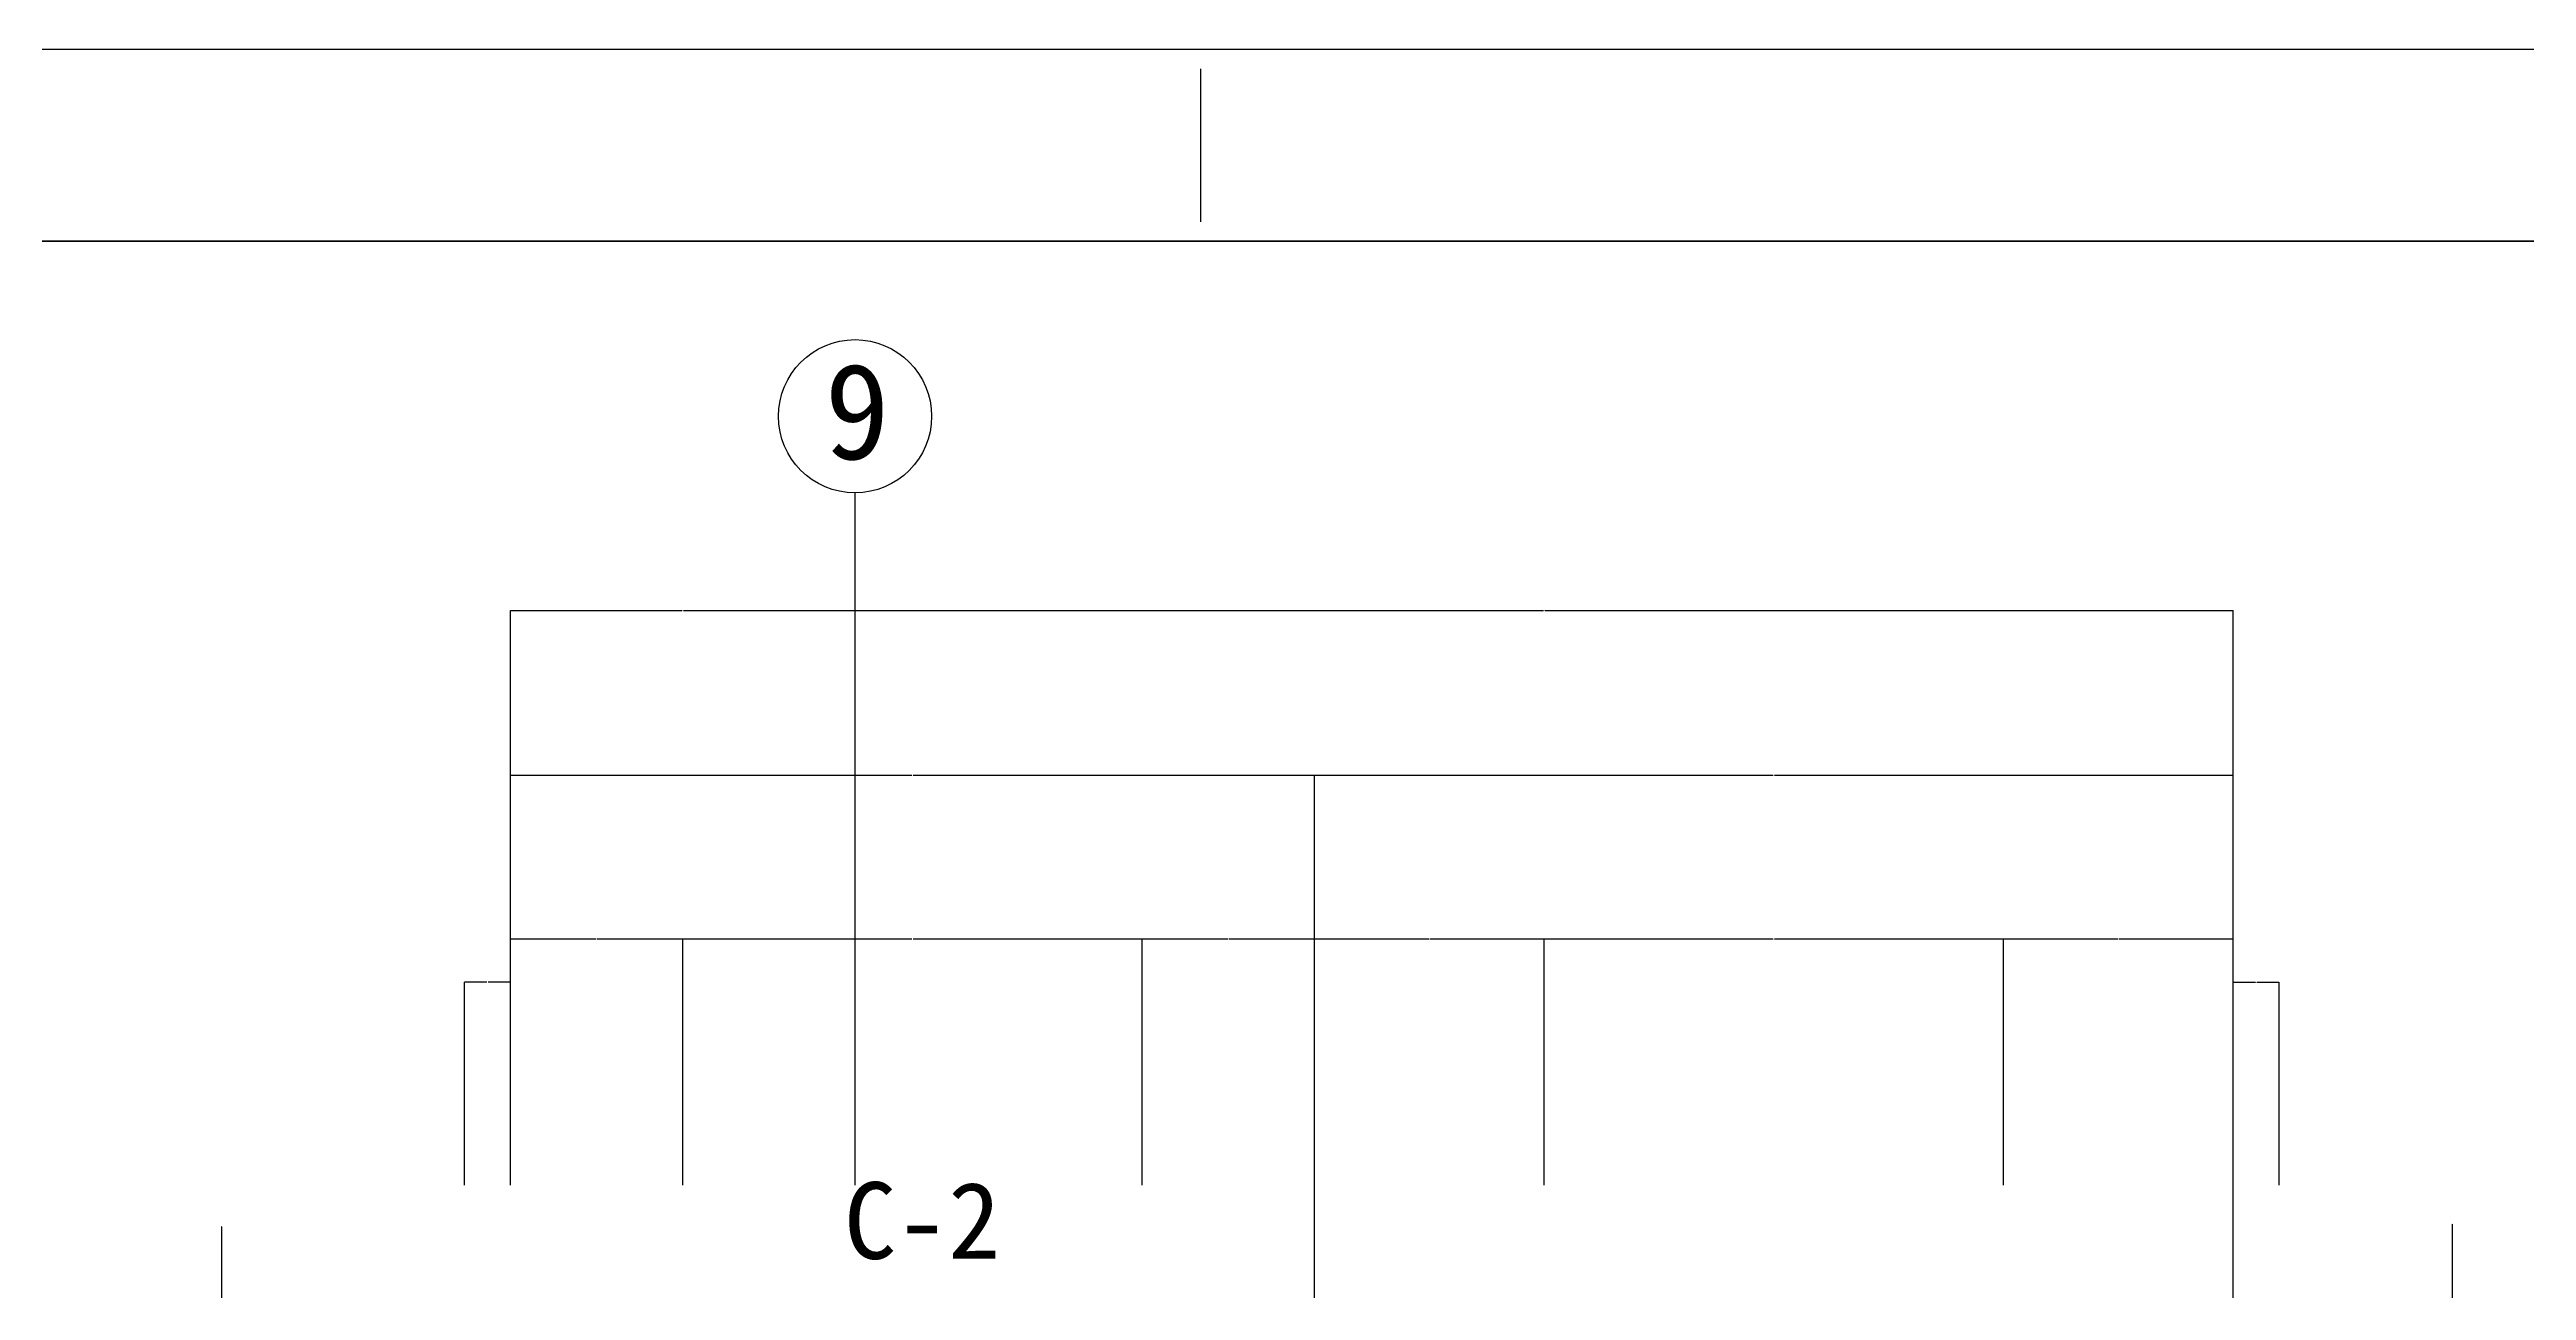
# Model space of a CAD drawing. Header units: metres. Extents: x -237648 to -195598, y -93947 to -64247.
# Drawn here: x -205755 to -199284, y -67486 to -64247 of the extents above; entities that cross this region are included whole.
import ezdxf

# ---------------------------------------------------------------- set-up
doc = ezdxf.new("R2010")
doc.units = ezdxf.units.M
doc.layers.add('AXI', color=1, linetype='Continuous')
doc.dimstyles.get("Standard").update_dxf_attribs({"dimtxt": 2.5, "dimasz": 2.5, "dimexe": 1.25, "dimexo": 0.625, "dimtad": 1, "dimcen": 2.5, "dimazin": 3, "dimtfac": 1, "dimtmove": 0, "dimatfit": 3})

# ---------------------------------------------------------------- blocks, each defined once
blk = doc.blocks.new('_CLOSEDFILLED')
at = {"color": 0, "linetype": 'BYBLOCK'}
blk.add_solid([(-1, 0), (0, 0), (-1, 0)], dxfattribs=at)
blk = doc.blocks.new('*D161')
for p, q in [((-200050.58, -67211.72), (-200050.58, -66681.24)), ((-200050.33, -66681.24), (-199992.08, -66681.24)), ((-199989.08, -66681.24), (-199930.83, -66681.24)), ((-199930.58, -67211.72), (-199930.58, -66681.24))]:
    blk.add_line(p, q)
at = {"layer": 'Defpoints'}
for p in [(-200050.58, -66681.24), (-200050.58, -67211.72), (-199930.58, -67211.72)]:
    blk.add_point(p, dxfattribs=at)
at = {"xscale": 0.25, "yscale": 0.25, "rotation": 180}
blk.add_blockref('_CLOSEDFILLED', (-200050.58, -66681.24), dxfattribs=at)
at = {"xscale": 0.25, "yscale": 0.25}
blk.add_blockref('_CLOSEDFILLED', (-199930.58, -66681.24), dxfattribs=at)
at = {"insert": (-199990.58, -66681.24), "char_height": 1, "attachment_point": 5}
blk.add_mtext('120', dxfattribs=at)
blk = doc.blocks.new('*D162')
for p, q in [((-201252.58, -66568.74), (-201850.83, -66568.74)), ((-201850.58, -67211.72), (-201850.58, -66568.74)), ((-200650.33, -66568.74), (-201248.58, -66568.74)), ((-200650.58, -67211.72), (-200650.58, -66568.74))]:
    blk.add_line(p, q)
at = {"layer": 'Defpoints'}
for p in [(-200650.58, -66568.74), (-201850.58, -67211.72), (-200650.58, -67211.72)]:
    blk.add_point(p, dxfattribs=at)
at = {"xscale": 0.25, "yscale": 0.25}
blk.add_blockref('_CLOSEDFILLED', (-201850.58, -66568.74), dxfattribs=at)
at = {"xscale": 0.25, "yscale": 0.25, "rotation": 180}
blk.add_blockref('_CLOSEDFILLED', (-200650.58, -66568.74), dxfattribs=at)
at = {"insert": (-201250.58, -66568.74), "char_height": 1, "attachment_point": 5}
blk.add_mtext('1200', dxfattribs=at)
blk = doc.blocks.new('*D163')
for p, q in [((-200352.08, -66568.74), (-200650.83, -66568.74)), ((-200650.58, -67211.72), (-200650.58, -66568.74)), ((-200050.33, -66568.74), (-200349.08, -66568.74)), ((-200050.58, -67211.72), (-200050.58, -66568.74))]:
    blk.add_line(p, q)
at = {"layer": 'Defpoints'}
for p in [(-200050.58, -66568.74), (-200650.58, -67211.72), (-200050.58, -67211.72)]:
    blk.add_point(p, dxfattribs=at)
at = {"xscale": 0.25, "yscale": 0.25}
blk.add_blockref('_CLOSEDFILLED', (-200650.58, -66568.74), dxfattribs=at)
at = {"xscale": 0.25, "yscale": 0.25, "rotation": 180}
blk.add_blockref('_CLOSEDFILLED', (-200050.58, -66568.74), dxfattribs=at)
at = {"insert": (-200350.58, -66568.74), "char_height": 1, "attachment_point": 5}
blk.add_mtext('600', dxfattribs=at)
blk = doc.blocks.new('*D164')
for p, q in [((-204327.08, -66568.74), (-204550.83, -66568.74)), ((-204550.58, -67211.72), (-204550.58, -66568.74)), ((-204100.33, -66568.74), (-204324.08, -66568.74)), ((-204100.58, -67211.72), (-204100.58, -66568.74))]:
    blk.add_line(p, q)
at = {"layer": 'Defpoints'}
for p in [(-204100.58, -66568.74), (-204550.58, -67211.72), (-204100.58, -67211.72)]:
    blk.add_point(p, dxfattribs=at)
at = {"xscale": 0.25, "yscale": 0.25}
blk.add_blockref('_CLOSEDFILLED', (-204550.58, -66568.74), dxfattribs=at)
at = {"xscale": 0.25, "yscale": 0.25, "rotation": 180}
blk.add_blockref('_CLOSEDFILLED', (-204100.58, -66568.74), dxfattribs=at)
at = {"insert": (-204325.58, -66568.74), "char_height": 1, "attachment_point": 5}
blk.add_mtext('450', dxfattribs=at)
blk = doc.blocks.new('*D165')
for p, q in [((-203502.58, -66568.74), (-204100.83, -66568.74)), ((-204100.58, -67211.72), (-204100.58, -66568.74)), ((-202900.33, -66568.74), (-203498.58, -66568.74)), ((-202900.58, -67211.72), (-202900.58, -66568.74))]:
    blk.add_line(p, q)
at = {"layer": 'Defpoints'}
for p in [(-202900.58, -66568.74), (-204100.58, -67211.72), (-202900.58, -67211.72)]:
    blk.add_point(p, dxfattribs=at)
at = {"xscale": 0.25, "yscale": 0.25}
blk.add_blockref('_CLOSEDFILLED', (-204100.58, -66568.74), dxfattribs=at)
at = {"xscale": 0.25, "yscale": 0.25, "rotation": 180}
blk.add_blockref('_CLOSEDFILLED', (-202900.58, -66568.74), dxfattribs=at)
at = {"insert": (-203500.58, -66568.74), "char_height": 1, "attachment_point": 5}
blk.add_mtext('1200', dxfattribs=at)
blk = doc.blocks.new('*D166')
for p, q in [((-202450.58, -67211.72), (-202450.58, -66140.72)), ((-202450.33, -66140.72), (-201252.58, -66140.72)), ((-201248.58, -66140.72), (-200050.83, -66140.72)), ((-200050.58, -67211.72), (-200050.58, -66140.72))]:
    blk.add_line(p, q)
at = {"layer": 'Defpoints'}
for p in [(-202450.58, -66140.72), (-202450.58, -67211.72), (-200050.58, -67211.72)]:
    blk.add_point(p, dxfattribs=at)
at = {"xscale": 0.25, "yscale": 0.25, "rotation": 180}
blk.add_blockref('_CLOSEDFILLED', (-202450.58, -66140.72), dxfattribs=at)
at = {"xscale": 0.25, "yscale": 0.25}
blk.add_blockref('_CLOSEDFILLED', (-200050.58, -66140.72), dxfattribs=at)
at = {"insert": (-201250.58, -66140.72), "char_height": 1, "attachment_point": 5}
blk.add_mtext('2400', dxfattribs=at)
blk = doc.blocks.new('*D167')
for p, q in [((-204550.58, -67211.72), (-204550.58, -66140.72)), ((-204550.33, -66140.72), (-203502.58, -66140.72)), ((-203498.58, -66140.72), (-202450.83, -66140.72)), ((-202450.58, -67211.72), (-202450.58, -66140.72))]:
    blk.add_line(p, q)
at = {"layer": 'Defpoints'}
for p in [(-204550.58, -66140.72), (-204550.58, -67211.72), (-202450.58, -67211.72)]:
    blk.add_point(p, dxfattribs=at)
at = {"xscale": 0.25, "yscale": 0.25, "rotation": 180}
blk.add_blockref('_CLOSEDFILLED', (-204550.58, -66140.72), dxfattribs=at)
at = {"xscale": 0.25, "yscale": 0.25}
blk.add_blockref('_CLOSEDFILLED', (-202450.58, -66140.72), dxfattribs=at)
at = {"insert": (-203500.58, -66140.72), "char_height": 1, "attachment_point": 5}
blk.add_mtext('2100', dxfattribs=at)
blk = doc.blocks.new('*D168')
for p, q in [((-202152.08, -66568.74), (-202450.83, -66568.74)), ((-202450.58, -67211.72), (-202450.58, -66568.74)), ((-201850.33, -66568.74), (-202149.08, -66568.74)), ((-201850.58, -67211.72), (-201850.58, -66568.74))]:
    blk.add_line(p, q)
at = {"layer": 'Defpoints'}
for p in [(-201850.58, -66568.74), (-202450.58, -67211.72), (-201850.58, -67211.72)]:
    blk.add_point(p, dxfattribs=at)
at = {"xscale": 0.25, "yscale": 0.25}
blk.add_blockref('_CLOSEDFILLED', (-202450.58, -66568.74), dxfattribs=at)
at = {"xscale": 0.25, "yscale": 0.25, "rotation": 180}
blk.add_blockref('_CLOSEDFILLED', (-201850.58, -66568.74), dxfattribs=at)
at = {"insert": (-202150.58, -66568.74), "char_height": 1, "attachment_point": 5}
blk.add_mtext('600', dxfattribs=at)
blk = doc.blocks.new('*D169')
for p, q in [((-202677.08, -66568.74), (-202900.83, -66568.74)), ((-202900.58, -67211.72), (-202900.58, -66568.74)), ((-202450.33, -66568.74), (-202674.08, -66568.74)), ((-202450.58, -67211.72), (-202450.58, -66568.74))]:
    blk.add_line(p, q)
at = {"layer": 'Defpoints'}
for p in [(-202450.58, -66568.74), (-202900.58, -67211.72), (-202450.58, -67211.72)]:
    blk.add_point(p, dxfattribs=at)
at = {"xscale": 0.25, "yscale": 0.25}
blk.add_blockref('_CLOSEDFILLED', (-202900.58, -66568.74), dxfattribs=at)
at = {"xscale": 0.25, "yscale": 0.25, "rotation": 180}
blk.add_blockref('_CLOSEDFILLED', (-202450.58, -66568.74), dxfattribs=at)
at = {"insert": (-202675.58, -66568.74), "char_height": 1, "attachment_point": 5}
blk.add_mtext('450', dxfattribs=at)
blk = doc.blocks.new('*D178')
for p, q in [((-205305.14, -67319.79), (-205305.39, -67319.79)), ((-205304.89, -67673.12), (-205304.89, -67319.79)), ((-205304.89, -67553.12), (-205304.89, -67319.79)), ((-205304.89, -67319.79), (-205304.89, -67319.79)), ((-205304.64, -67319.79), (-205304.39, -67319.79))]:
    blk.add_line(p, q)
at = {"layer": 'Defpoints'}
for p in [(-205304.89, -67319.79), (-205304.89, -67553.12), (-205304.89, -67673.12)]:
    blk.add_point(p, dxfattribs=at)
at = {"xscale": 0.25, "yscale": 0.25}
blk.add_blockref('_CLOSEDFILLED', (-205304.89, -67319.79), dxfattribs=at)
at = {"xscale": 0.25, "yscale": 0.25, "rotation": 180}
blk.add_blockref('_CLOSEDFILLED', (-205304.89, -67319.79), dxfattribs=at)
at = {"insert": (-205304.89, -67318.665), "char_height": 1, "attachment_point": 5}
blk.add_mtext('0', dxfattribs=at)
blk = doc.blocks.new('*D186')
for p, q in [((-199478.02, -67313.16), (-199478.27, -67313.16)), ((-199477.77, -67553.12), (-199477.77, -67313.16)), ((-199477.77, -67673.12), (-199477.77, -67313.16)), ((-199477.77, -67313.16), (-199477.77, -67313.16)), ((-199477.52, -67313.16), (-199477.27, -67313.16))]:
    blk.add_line(p, q)
at = {"layer": 'Defpoints'}
for p in [(-199477.77, -67313.16), (-199477.77, -67553.12), (-199477.77, -67673.12)]:
    blk.add_point(p, dxfattribs=at)
at = {"xscale": 0.25, "yscale": 0.25}
blk.add_blockref('_CLOSEDFILLED', (-199477.77, -67313.16), dxfattribs=at)
at = {"xscale": 0.25, "yscale": 0.25, "rotation": 180}
blk.add_blockref('_CLOSEDFILLED', (-199477.77, -67313.16), dxfattribs=at)
at = {"insert": (-199477.77, -67312.035), "char_height": 1, "attachment_point": 5}
blk.add_mtext('0', dxfattribs=at)
blk = doc.blocks.new('*D190')
for p, q in [((-204550.58, -67211.72), (-204550.58, -65711.22)), ((-204550.33, -65711.22), (-204102.08, -65711.22)), ((-204099.08, -65711.22), (-203650.83, -65711.22)), ((-203650.58, -67211.72), (-203650.58, -65711.22))]:
    blk.add_line(p, q)
at = {"layer": 'Defpoints'}
for p in [(-204550.58, -65711.22), (-204550.58, -67211.72), (-203650.58, -67211.72)]:
    blk.add_point(p, dxfattribs=at)
at = {"xscale": 0.25, "yscale": 0.25, "rotation": 180}
blk.add_blockref('_CLOSEDFILLED', (-204550.58, -65711.22), dxfattribs=at)
at = {"xscale": 0.25, "yscale": 0.25}
blk.add_blockref('_CLOSEDFILLED', (-203650.58, -65711.22), dxfattribs=at)
at = {"insert": (-204100.58, -65711.22), "char_height": 1, "attachment_point": 5}
blk.add_mtext('900', dxfattribs=at)
blk = doc.blocks.new('*D191')
for p, q in [((-203650.58, -67211.72), (-203650.58, -65711.22)), ((-203650.33, -65711.22), (-201852.58, -65711.22)), ((-201848.58, -65711.22), (-200050.83, -65711.22)), ((-200050.58, -67211.72), (-200050.58, -65711.22))]:
    blk.add_line(p, q)
at = {"layer": 'Defpoints'}
for p in [(-203650.58, -65711.22), (-203650.58, -67211.72), (-200050.58, -67211.72)]:
    blk.add_point(p, dxfattribs=at)
at = {"xscale": 0.25, "yscale": 0.25, "rotation": 180}
blk.add_blockref('_CLOSEDFILLED', (-203650.58, -65711.22), dxfattribs=at)
at = {"xscale": 0.25, "yscale": 0.25}
blk.add_blockref('_CLOSEDFILLED', (-200050.58, -65711.22), dxfattribs=at)
at = {"insert": (-201850.58, -65711.22), "char_height": 1, "attachment_point": 5}
blk.add_mtext('3600', dxfattribs=at)
blk = doc.blocks.new('*D195')
for p, q in [((-204612.08, -66681.24), (-204670.83, -66681.24)), ((-204670.58, -67211.72), (-204670.58, -66681.24)), ((-204550.33, -66681.24), (-204609.08, -66681.24)), ((-204550.58, -67211.72), (-204550.58, -66681.24))]:
    blk.add_line(p, q)
at = {"layer": 'Defpoints'}
for p in [(-204550.58, -66681.24), (-204670.58, -67211.72), (-204550.58, -67211.72)]:
    blk.add_point(p, dxfattribs=at)
at = {"xscale": 0.25, "yscale": 0.25}
blk.add_blockref('_CLOSEDFILLED', (-204670.58, -66681.24), dxfattribs=at)
at = {"xscale": 0.25, "yscale": 0.25, "rotation": 180}
blk.add_blockref('_CLOSEDFILLED', (-204550.58, -66681.24), dxfattribs=at)
at = {"insert": (-204610.58, -66681.24), "char_height": 1, "attachment_point": 5}
blk.add_mtext('120', dxfattribs=at)

msp = doc.modelspace()

# ---------------------------------------------------------------- linework, layer by layer
for p, q in [((-195597.54, -64246.61), (-237647.54, -64246.61)), ((-202747.54, -64696.61), (-202747.54, -64296.61)), ((-203650.58, -67211.72), (-203650.58, -65403.92))]:
    msp.add_line(p, q)
for points in [[(-236397.54, -64746.61), (-196097.54, -64746.61), (-196097.54, -93446.61), (-236397.54, -93446.61)], [(-236397.54, -93446.61), (-196097.54, -93446.61), (-196097.54, -64746.61), (-236397.54, -64746.61)]]:
    msp.add_lwpolyline(points, close=True)
msp.add_circle((-203650.58, -65203.92), 200)
at = {"layer": 'AXI'}
for p, q in [((-202450.58, -73041.18), (-202450.58, -67211.72)), ((-200050.58, -73041.18), (-200050.58, -67211.72))]:
    msp.add_line(p, q, dxfattribs=at)

# ---------------------------------------------------------------- texts
for s, height, p in [('9', 250, (-203730.3, -65315.95)), ('C-2', 200, (-203679.38, -67403.6))]:
    msp.add_text(s, height=height).set_placement(p)

# ---------------------------------------------------------------- dimensions: what is measured, and where the dimension line sits
for base, p1, p2, picture, middle in [((-204550.58, -65711.22), (-204550.58, -67211.72), (-203650.58, -67211.72), '*D190', (-204100.58, -65711.22)), ((-203650.58, -65711.22), (-203650.58, -67211.72), (-200050.58, -67211.72), '*D191', (-201850.58, -65711.22)), ((-204550.58, -66140.72), (-204550.58, -67211.72), (-202450.58, -67211.72), '*D167', (-203500.58, -66140.72)), ((-202450.58, -66140.72), (-202450.58, -67211.72), (-200050.58, -67211.72), '*D166', (-201250.58, -66140.72)), ((-204100.58, -66568.74), (-204100.58, -67211.72), (-204550.58, -67211.72), '*D164', (-204325.58, -66568.74)), ((-202900.58, -66568.74), (-202900.58, -67211.72), (-204100.58, -67211.72), '*D165', (-203500.58, -66568.74)), ((-202450.58, -66568.74), (-202450.58, -67211.72), (-202900.58, -67211.72), '*D169', (-202675.58, -66568.74)), ((-201850.58, -66568.74), (-201850.58, -67211.72), (-202450.58, -67211.72), '*D168', (-202150.58, -66568.74)), ((-200650.58, -66568.74), (-200650.58, -67211.72), (-201850.58, -67211.72), '*D162', (-201250.58, -66568.74)), ((-200050.58, -66568.74), (-200050.58, -67211.72), (-200650.58, -67211.72), '*D163', (-200350.58, -66568.74)), ((-204550.58, -66681.24), (-204550.58, -67211.72), (-204670.58, -67211.72), '*D195', (-204610.58, -66681.24)), ((-200050.58, -66681.24), (-200050.58, -67211.72), (-199930.58, -67211.72), '*D161', (-199990.58, -66681.24)), ((-205304.89, -67319.79), (-205304.89, -67673.12), (-205304.89, -67553.12), '*D178', (-205304.89, -67318.665)), ((-199477.77, -67313.16), (-199477.77, -67553.12), (-199477.77, -67673.12), '*D186', (-199477.77, -67312.035))]:
    dim = msp.add_linear_dim(base=base, p1=p1, p2=p2, dimstyle='Standard')
    dim.commit()
    dim.dimension.update_dxf_attribs({"geometry": picture, "text_midpoint": middle})

doc.saveas('drawing.dxf')
